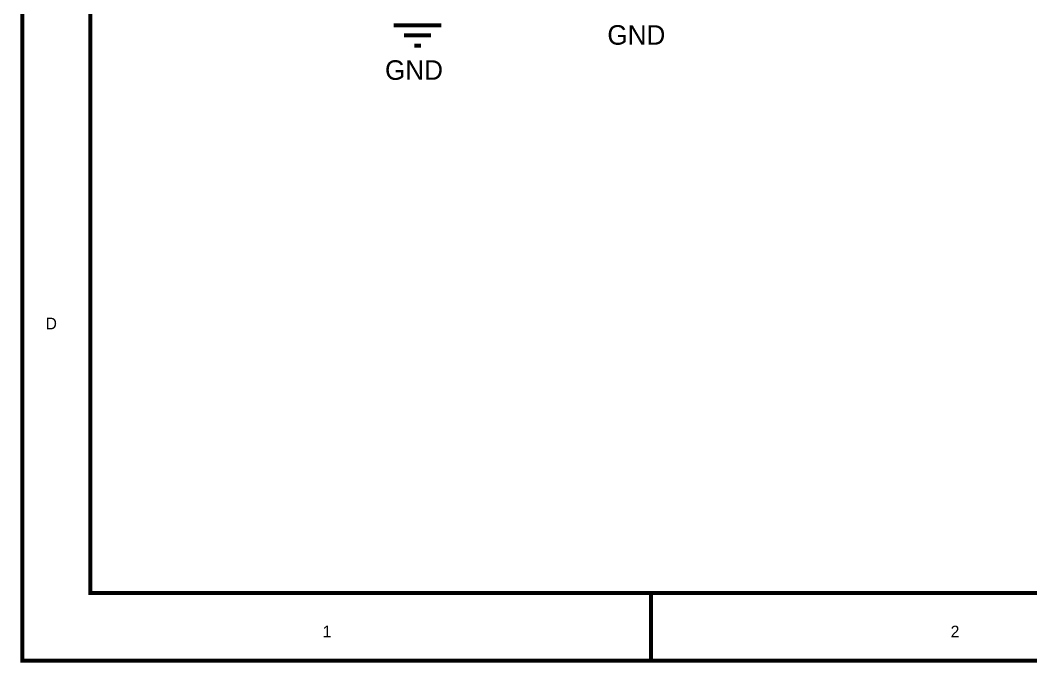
# Model space of a CAD drawing. Header units: millimetres. Extents: x 0 to 282, y 0 to 206.
# Drawn here: x -0.1 to 75.4, y -0.1 to 47.9 of the extents above; entities that cross this region are included whole.
import ezdxf

# ---------------------------------------------------------------- set-up
doc = ezdxf.new("R2010")
doc.units = ezdxf.units.MM
doc.layers.add('Sheet', color=255, linetype='Continuous')

msp = doc.modelspace()

# ---------------------------------------------------------------- linework, layer by layer
at = {"layer": 'Sheet'}
for points, const_width in [([(0, 206.278), (282.168, 206.278), (282.168, 0), (0, 0), (0, 206.278)], 0.3), ([(0, 206.278), (0, 0), (282.168, 0), (282.168, 206.278), (0, 206.278), (0, 206.278)], 0.0991), ([(5.088, 201.208), (277.098, 201.208), (277.098, 5.07), (5.088, 5.07), (5.088, 201.208)], 0.3), ([(5.088, 201.208), (5.088, 5.07), (277.098, 5.07), (277.098, 201.208), (5.088, 201.208), (5.088, 201.208)], 0.0991)]:
    msp.add_lwpolyline(points, close=True, dxfattribs=dict(at, const_width=const_width))
at = {"layer": 'Sheet', "const_width": 0.3}
for points in [[(27.794, 47.562), (31.35, 47.562)], [(28.56, 46.796), (30.584, 46.796)], [(29.326, 46.03), (29.836, 46.03)], [(47.034, 0), (47.034, 5.07)]]:
    msp.add_lwpolyline(points, dxfattribs=at)

# ---------------------------------------------------------------- texts
at = {"layer": 'Sheet'}
for s, height, p in [('GND', 1.459, (43.77, 46.103)), ('GND', 1.459, (27.137, 43.477)), ('D', 0.875, (1.751, 24.802)), ('1', 0.875, (22.468, 1.751)), ('2', 0.875, (69.448, 1.751))]:
    msp.add_text(s, height=height, dxfattribs=at).set_placement(p)

doc.saveas('drawing.dxf')
